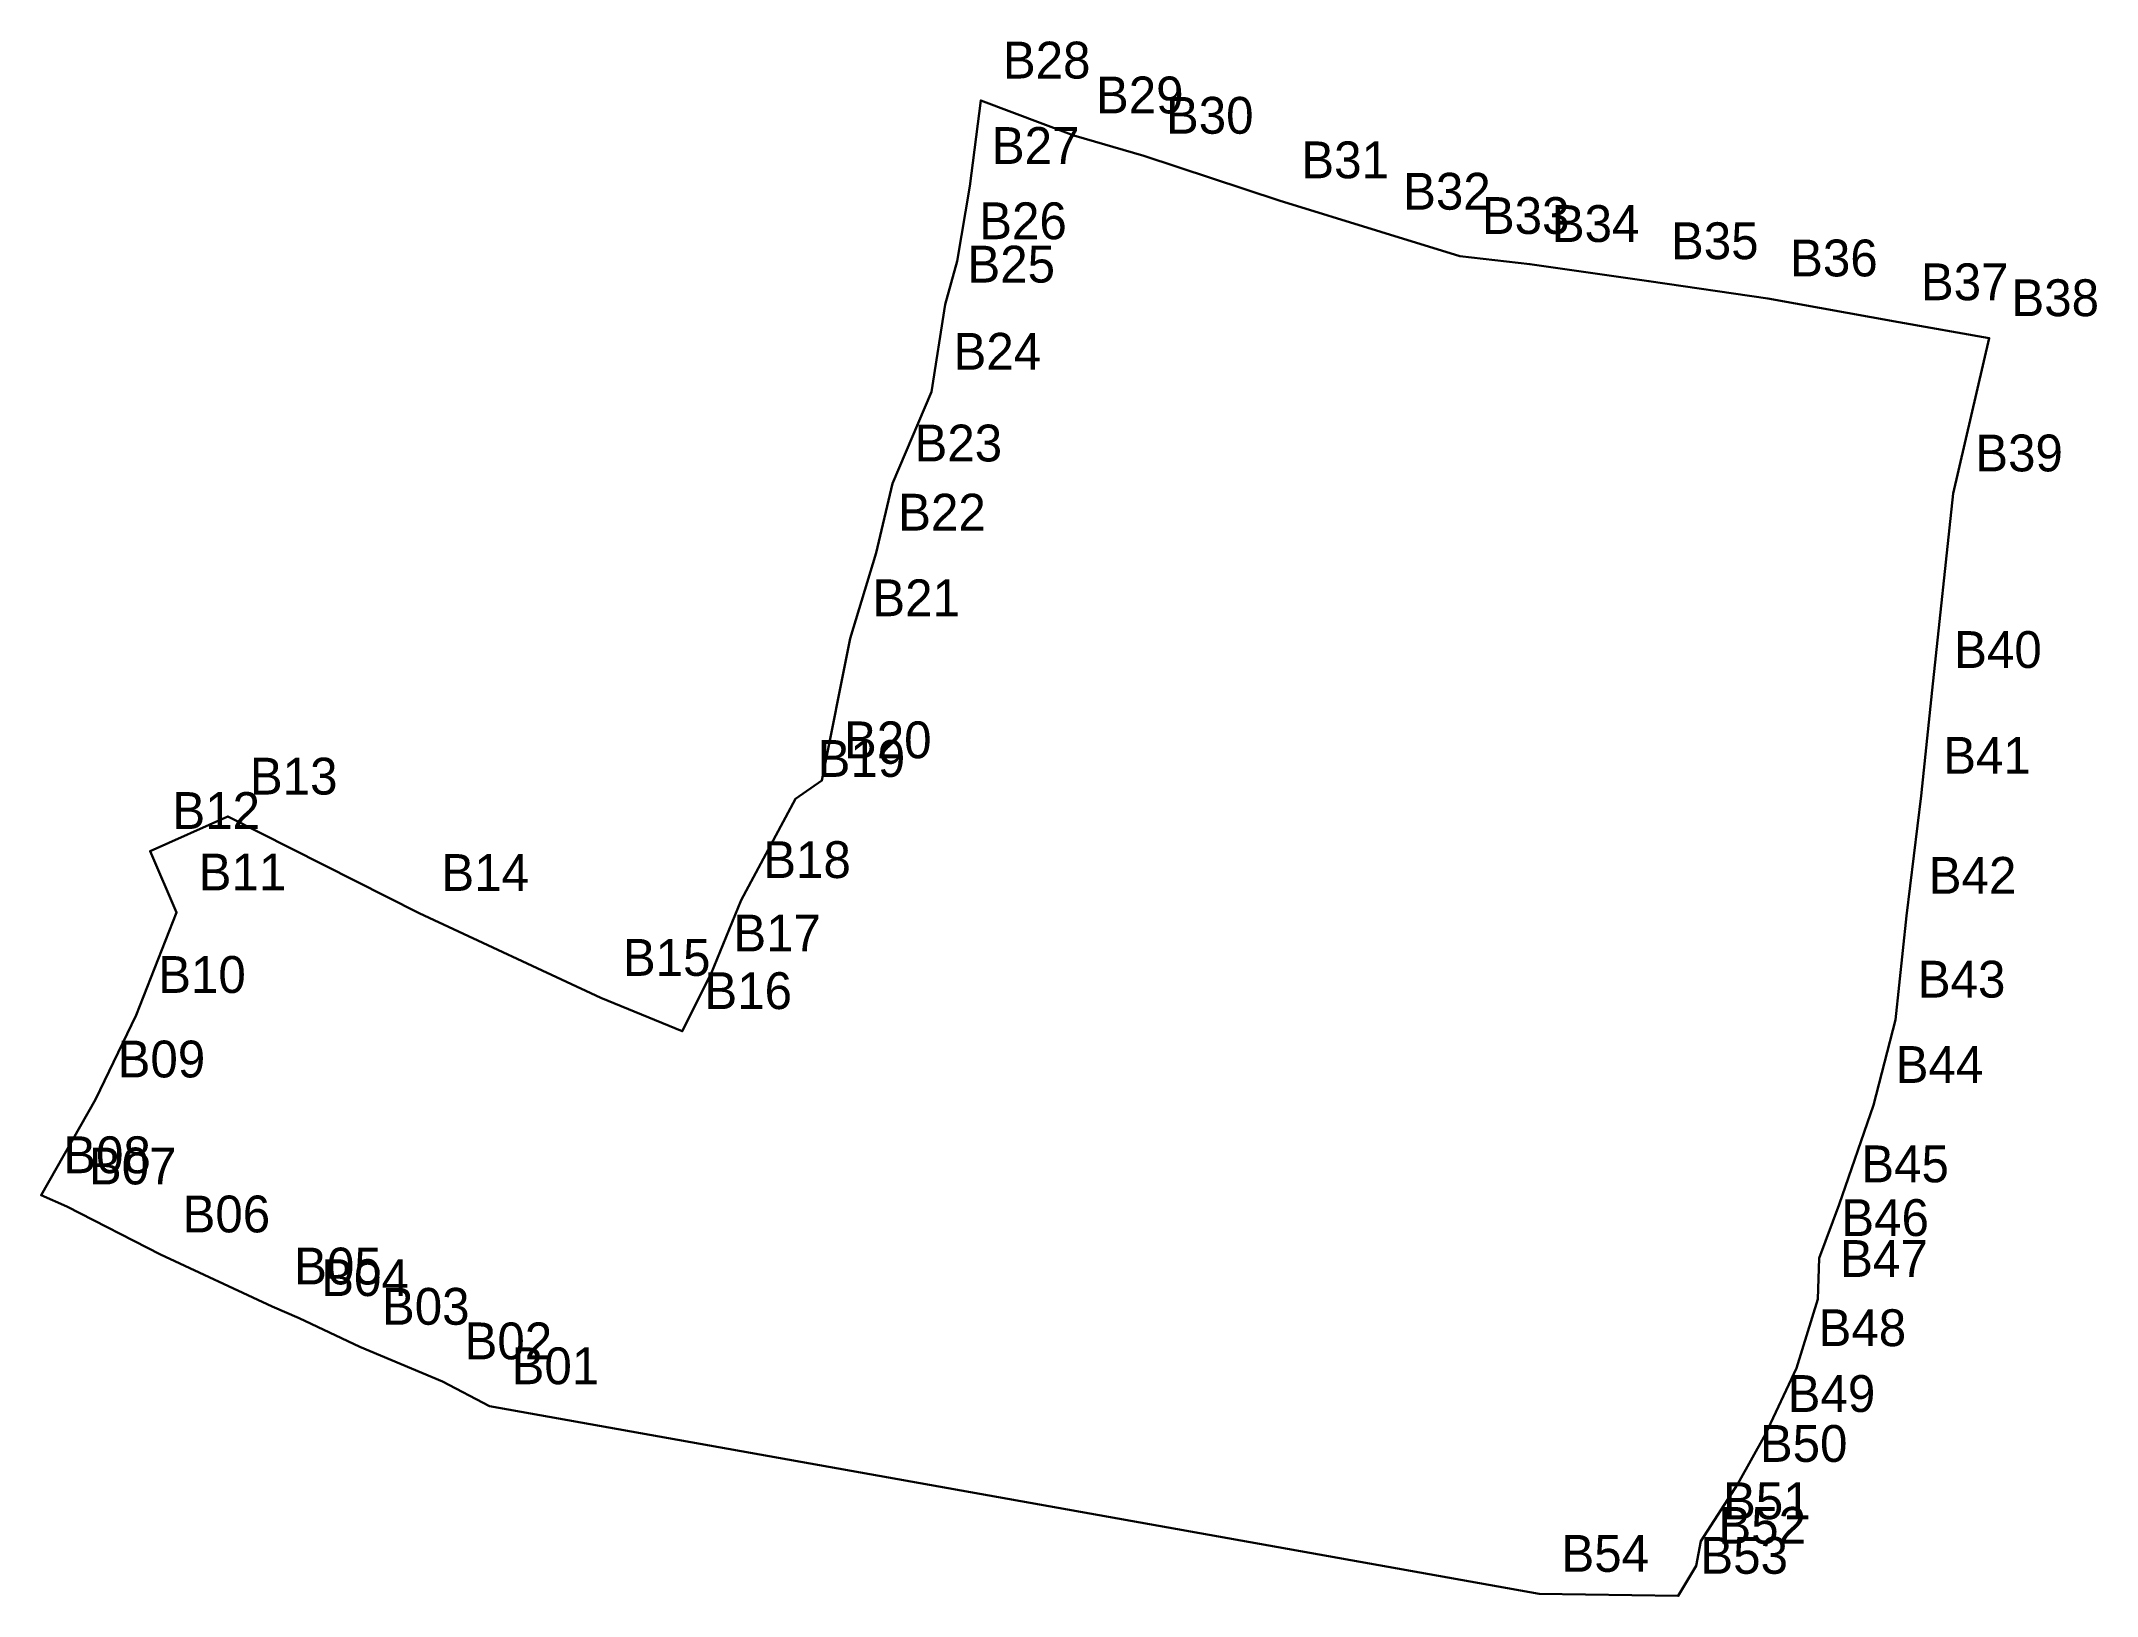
# Model space of a CAD drawing. Header units: metres. Extents: x 518827 to 519532, y 2350581 to 2351114.
import ezdxf

# ---------------------------------------------------------------- set-up
doc = ezdxf.new("R2010")
doc.units = ezdxf.units.M
for name, color, linetype in [('SURVEY_BOUNDARY', 2, 'CONTINUOUS'), ('SURVEY_LABELS', 3, 'CONTINUOUS'), ('SURVEY_POINTS', 1, 'CONTINUOUS')]:
    doc.layers.add(name, color=color, linetype=linetype)

msp = doc.modelspace()

# ---------------------------------------------------------------- linework, layer by layer
at = {"layer": 'SURVEY_BOUNDARY', "color": 2, "lineweight": 30}
msp.add_lwpolyline([(518980.69, 2350645.82), (518964.56, 2350654.36), (518936.21, 2350666.21), (518915.39, 2350676.07), (518906.1, 2350680.04), (518867.82, 2350697.9), (518835.67, 2350714.35), (518826.9, 2350718.2), (518845.54, 2350751.04), (518859.46, 2350780.04), (518873.34, 2350815.19), (518864.33, 2350836.28), (518890.92, 2350848.08), (518956.59, 2350815.01), (519018.85, 2350785.88), (519046.82, 2350774.5), (519056.76, 2350794.27), (519067.01, 2350819.44), (519085.66, 2350854.14), (519094.7, 2350860.52), (519104.43, 2350909.24), (519113.29, 2350938.61), (519118.9, 2350962.34), (519132.27, 2350993.8), (519137.05, 2351023.7), (519141.09, 2351038.57), (519145.42, 2351064.38), (519149.2, 2351093.69), (519181.13, 2351081.73), (519205.14, 2351074.74), (519251.59, 2351059.47), (519286.5, 2351048.7), (519313.51, 2351040.36), (519337.51, 2351037.62), (519378.38, 2351031.71), (519419.25, 2351025.81), (519464.1, 2351017.64), (519495.16, 2351012.18), (519482.76, 2350958.93), (519475.52, 2350891.5), (519471.77, 2350855.21), (519466.8, 2350814.04), (519463.05, 2350778.43), (519455.47, 2350749.17), (519443.67, 2350715.08), (519436.82, 2350696.66), (519436.41, 2350682.61), (519429, 2350658.88), (519418.41, 2350636.3), (519408.87, 2350619.18), (519396.23, 2350599.53), (519394.64, 2350591.09), (519388.47, 2350580.8), (519340.81, 2350581.46)], close=True, dxfattribs=at)
at = {"layer": 'SURVEY_POINTS', "color": 1}
for p in [(519149.2, 2351093.69), (519181.13, 2351081.73), (519205.14, 2351074.74), (519145.42, 2351064.38), (519251.59, 2351059.47), (519286.5, 2351048.7), (519141.09, 2351038.57), (519313.51, 2351040.36), (519337.51, 2351037.62), (519378.38, 2351031.71), (519137.05, 2351023.7), (519419.25, 2351025.81), (519464.1, 2351017.64), (519495.16, 2351012.18), (519132.27, 2350993.8), (519118.9, 2350962.34), (519482.76, 2350958.93), (519113.29, 2350938.61), (519104.43, 2350909.24), (519475.52, 2350891.5), (519085.66, 2350854.14), (519094.7, 2350860.52), (519471.77, 2350855.21), (518890.92, 2350848.08), (518864.33, 2350836.28), (519067.01, 2350819.44), (518873.34, 2350815.19), (518956.59, 2350815.01), (519466.8, 2350814.04), (519056.76, 2350794.27), (519018.85, 2350785.88), (518859.46, 2350780.04), (519463.05, 2350778.43), (519046.82, 2350774.5), (518845.54, 2350751.04), (519455.47, 2350749.17), (518826.9, 2350718.2), (518835.67, 2350714.35), (519443.67, 2350715.08), (518867.82, 2350697.9), (519436.82, 2350696.66), (518906.1, 2350680.04), (519436.41, 2350682.61), (518915.39, 2350676.07), (518936.21, 2350666.21), (519429, 2350658.88), (518964.56, 2350654.36), (518980.69, 2350645.82), (519418.41, 2350636.3), (519408.87, 2350619.18), (519396.23, 2350599.53), (519394.64, 2350591.09), (519340.81, 2350581.46), (519388.47, 2350580.8)]:
    msp.add_point(p, dxfattribs=at)

# ---------------------------------------------------------------- texts
at = {"layer": 'SURVEY_LABELS', "color": 3}
for s, p in [('B28', (519156.78, 2351101.27)), ('B29', (519188.71, 2351089.31)), ('B30', (519212.72, 2351082.33)), ('B27', (519153, 2351071.96)), ('B31', (519259.17, 2351067.05)), ('B32', (519294.08, 2351056.28)), ('B26', (519148.67, 2351046.15)), ('B33', (519321.09, 2351047.95)), ('B34', (519345.09, 2351045.2)), ('B35', (519385.96, 2351039.3)), ('B36', (519426.83, 2351033.39)), ('B25', (519144.63, 2351031.28)), ('B37', (519471.69, 2351025.22)), ('B38', (519502.75, 2351019.76)), ('B24', (519139.86, 2351001.38)), ('B23', (519126.48, 2350969.92)), ('B39', (519490.34, 2350966.51)), ('B22', (519120.87, 2350946.2)), ('B21', (519112.01, 2350916.83)), ('B40', (519483.1, 2350899.08)), ('B20', (519102.28, 2350868.11)), ('B41', (519479.35, 2350862.8)), ('B13', (518898.5, 2350855.66)), ('B19', (519093.24, 2350861.72)), ('B12', (518871.91, 2350843.86)), ('B11', (518880.92, 2350822.77)), ('B14', (518964.18, 2350822.6)), ('B18', (519074.59, 2350827.02)), ('B42', (519474.38, 2350821.62)), ('B17', (519064.34, 2350801.85)), ('B15', (519026.43, 2350793.47)), ('B10', (518867.04, 2350787.62)), ('B43', (519470.63, 2350786.02)), ('B16', (519054.4, 2350782.08)), ('B09', (518853.12, 2350758.63)), ('B44', (519463.05, 2350756.75)), ('B08', (518834.48, 2350725.78)), ('B07', (518843.26, 2350721.93)), ('B45', (519451.25, 2350722.66)), ('B06', (518875.4, 2350705.48)), ('B46', (519444.4, 2350704.24)), ('B05', (518913.68, 2350687.62)), ('B47', (519444, 2350690.19)), ('B04', (518922.97, 2350683.65)), ('B03', (518943.79, 2350673.8)), ('B48', (519436.59, 2350666.46)), ('B02', (518972.14, 2350661.94)), ('B01', (518988.27, 2350653.4)), ('B49', (519425.99, 2350643.88)), ('B50', (519416.45, 2350626.76)), ('B51', (519403.82, 2350607.11)), ('B52', (519402.23, 2350598.67)), ('B54', (519348.39, 2350589.05)), ('B53', (519396.05, 2350588.38))]:
    msp.add_text(s, height=12.636, dxfattribs=at).set_placement(p)

doc.saveas('drawing.dxf')
